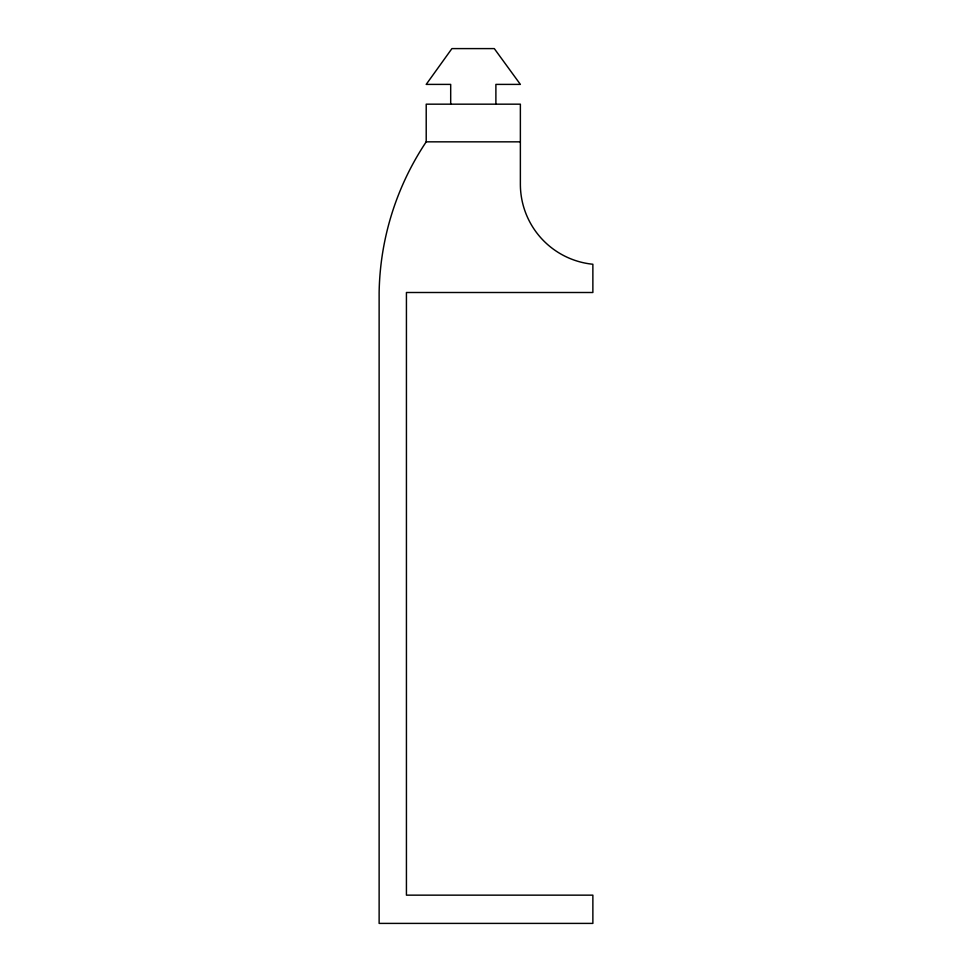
<?xml version="1.0" encoding="UTF-8"?>
<svg xmlns="http://www.w3.org/2000/svg" width="972" height="972" viewBox="0 0 972 972"><rect width="100%" height="100%" fill="white"/><g stroke="black" fill="none" stroke-linecap="round" stroke-linejoin="round"><path stroke-width="1.46" d="M426.21 141.839L426.21 104.174L520.372 104.174L520.372 184.218A80.433 80.433 0 0 0 592.871 264.25L592.871 292.499L406.43 292.499L406.43 895.151L592.871 895.151L592.871 923.4L379.129 923.4L379.129 292.499A279.45 279.45 0 0 1 426.21 141.839L520.372 141.839M495.89 104.174L495.89 84.394L520.372 84.394L494.298 48.6L451.919 48.6L426.21 84.394L450.692 84.394L450.692 104.174"/></g></svg>
